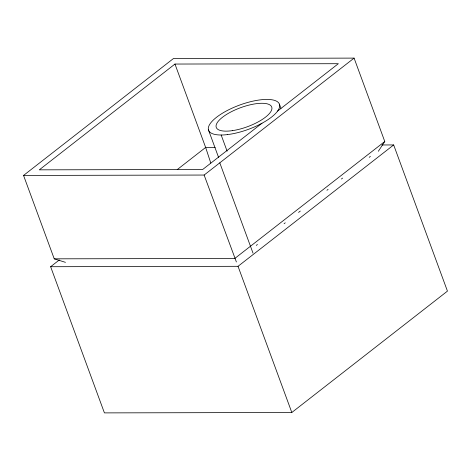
<?xml version="1.0" encoding="UTF-8"?>
<svg xmlns="http://www.w3.org/2000/svg" width="471" height="471" viewBox="0 0 471 471"><rect width="100%" height="100%" fill="white"/><g stroke="black" fill="none" stroke-linecap="round" stroke-linejoin="round"><path stroke-width="0.71" d="M378.337 151.279L384.772 141.5L354.092 58.11L173.511 58.492L23.55 175.436L54.236 258.832L65.457 262.341M277.613 111.056L338.343 63.697L174.965 64.05L39.293 169.843L202.677 169.495L261.964 123.261M381.91 144.968L393.668 144.944L447.45 291.125L291.814 412.49L104.415 412.89L50.633 266.716L59.311 259.945M177.237 169.595L205.644 147.441L215.17 147.423M23.55 175.436L204.131 175.047L354.092 58.11M384.772 141.5L234.811 258.444L54.236 258.832M256.277 245.397L257.431 244.496M284.078 223.713L285.238 222.812M298.561 212.421L300.298 211.067M326.945 190.29L328.104 189.383M341.428 178.998L342.588 178.091M369.235 157.314L370.389 156.407M50.633 266.716L238.032 266.309L393.668 144.944M236.389 261.976L204.131 175.047M279.415 104.168L280.94 108.312M221.17 135.012L227.116 151.179M208.435 129.837L218.579 157.408M219.792 162.836L253.004 253.11M174.965 64.05L205.644 147.441L210.784 163.054M238.032 266.309L291.814 412.49M227.605 134.582A37.751 12.911 -20.2 0 0 279.662 105.168A37.751 12.911 -20.2 0 0 224.714 111.892A37.751 12.911 -20.2 0 0 227.605 134.582M232.297 130.661A29.549 10.109 -20.2 0 0 271.826 107.329A29.549 10.109 -20.2 0 0 227.852 113.652A29.549 10.109 -20.2 0 0 232.297 130.661"/></g></svg>
